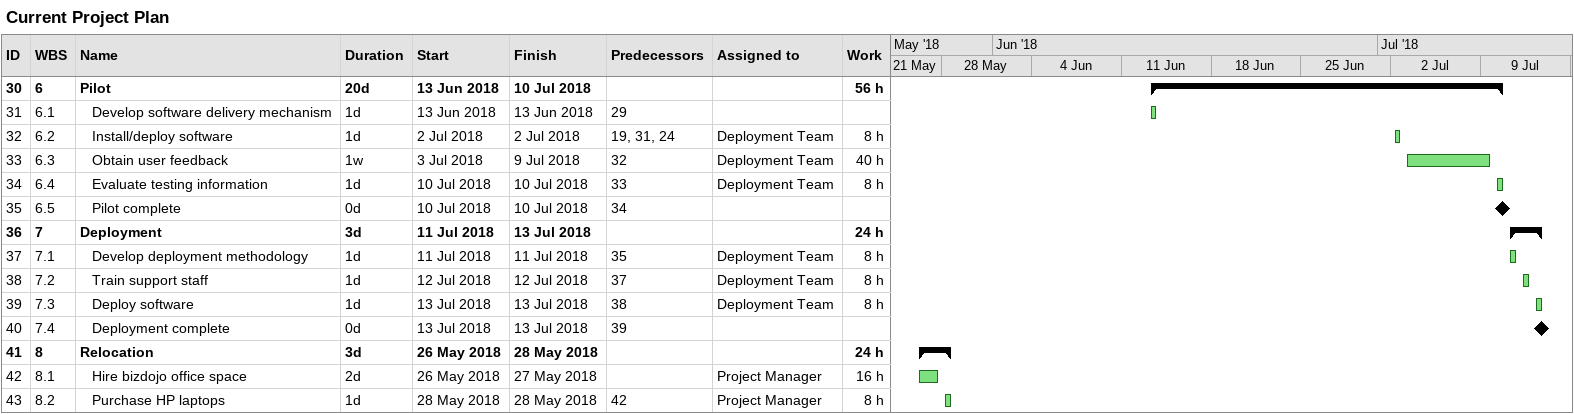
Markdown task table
Current Project Plan

| ID | WBS | Task | Duration | Start | Finish | Predecessors | Resources | Work (h) |
|---|---|---|---|---|---|---|---|---|
| 30 | 6 | **Pilot** | 20d | 2018-06-13 | 2018-07-10 |  |  | 56 |
| 31 | 6.1 | Develop software delivery mechanism | 1d | 2018-06-13 | 2018-06-13 | 29 |  |  |
| 32 | 6.2 | Install/deploy software | 1d | 2018-07-02 | 2018-07-02 | 19, 31, 24 | Deployment Team | 8 |
| 33 | 6.3 | Obtain user feedback | 1w | 2018-07-03 | 2018-07-09 | 32 | Deployment Team | 40 |
| 34 | 6.4 | Evaluate testing information | 1d | 2018-07-10 | 2018-07-10 | 33 | Deployment Team | 8 |
| 35 | 6.5 | Pilot complete | 0d | 2018-07-10 | 2018-07-10 | 34 |  |  |
| 36 | 7 | **Deployment** | 3d | 2018-07-11 | 2018-07-13 |  |  | 24 |
| 37 | 7.1 | Develop deployment methodology | 1d | 2018-07-11 | 2018-07-11 | 35 | Deployment Team | 8 |
| 38 | 7.2 | Train support staff | 1d | 2018-07-12 | 2018-07-12 | 37 | Deployment Team | 8 |
| 39 | 7.3 | Deploy software | 1d | 2018-07-13 | 2018-07-13 | 38 | Deployment Team | 8 |
| 40 | 7.4 | Deployment complete | 0d | 2018-07-13 | 2018-07-13 | 39 |  |  |
| 41 | 8 | **Relocation** | 3d | 2018-05-26 | 2018-05-28 |  |  | 24 |
| 42 | 8.1 | Hire bizdojo office space | 2d | 2018-05-26 | 2018-05-27 |  | Project Manager | 16 |
| 43 | 8.2 | Purchase HP laptops | 1d | 2018-05-28 | 2018-05-28 | 42 | Project Manager | 8 |
